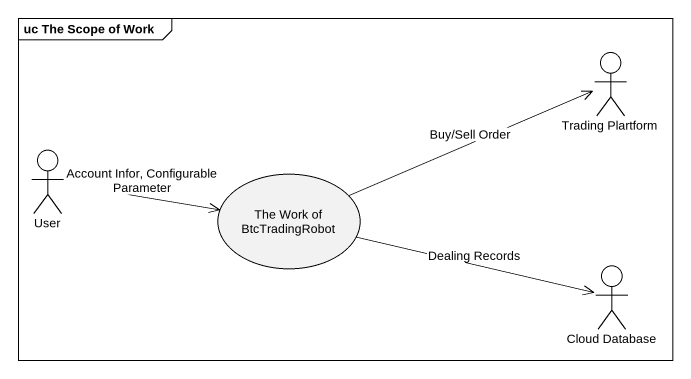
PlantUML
@startuml
mainframe uc The Scope of Work
actor "Trading Plartform" as Trading_Plartform
actor User
usecase "The Work of BtcTradingRobot" as The_Work_of_BtcTradingRobot
actor "Cloud Database" as Cloud_Database
User -right-> The_Work_of_BtcTradingRobot : Account Infor, Configurable Parameter
The_Work_of_BtcTradingRobot -right-> Trading_Plartform : Buy/Sell Order
The_Work_of_BtcTradingRobot -right-> Cloud_Database : Dealing Records
@enduml
